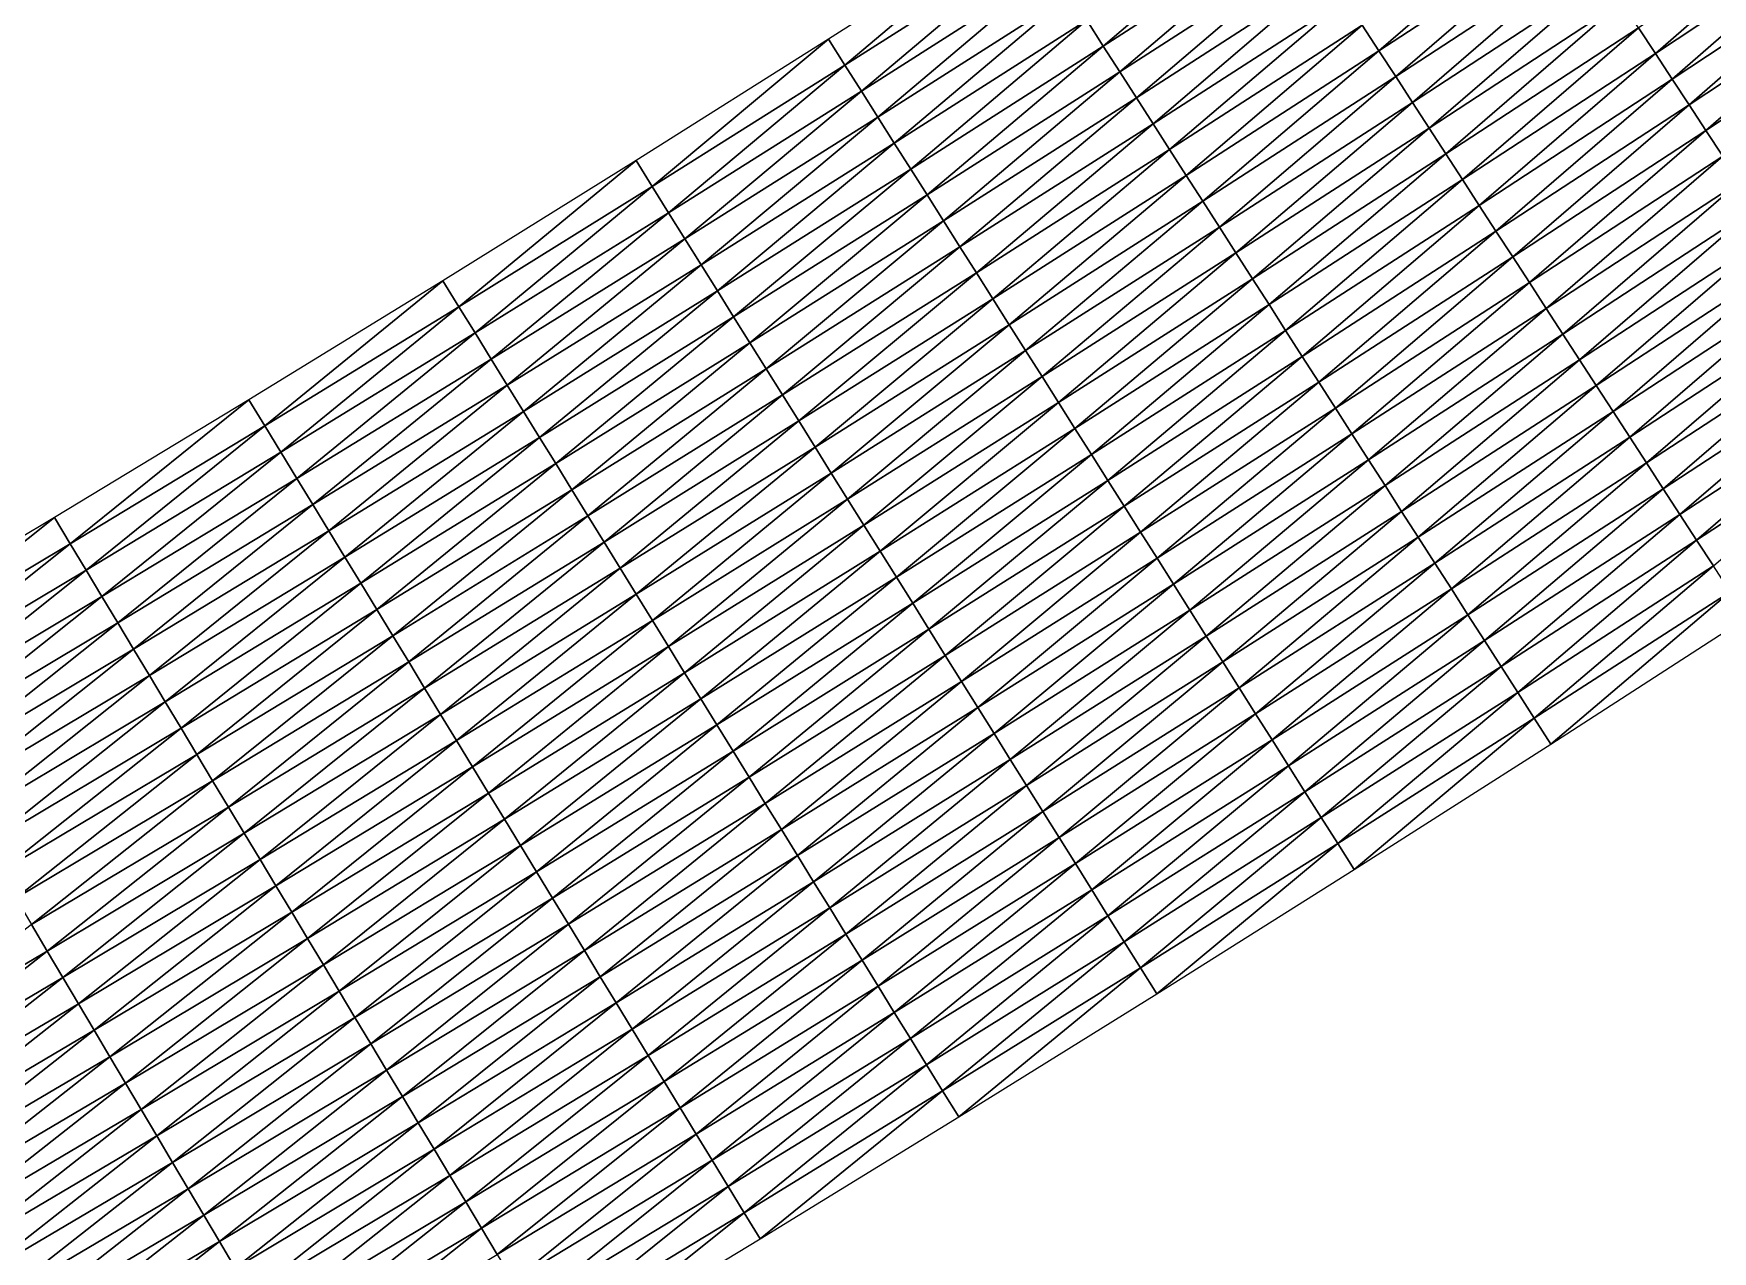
# Model space of a CAD drawing. Header units: metres. Extents: x 479979 to 482619, y 6959976 to 6961524.
# Drawn here: x 482014.5 to 482123.9, y 6961049.5 to 6961128.8 of the extents above; entities that cross this region are included whole.
import ezdxf

# ---------------------------------------------------------------- set-up
doc = ezdxf.new("R2010")
doc.units = ezdxf.units.M

msp = doc.modelspace()

# ---------------------------------------------------------------- linework, layer by layer
at = {"layer": 'GENERAL_FILL_TOP'}
for points in [[(482084.186, 6961128.023, 7.661), (482095.609, 6961137.778, 7.734), (482083.106, 6961129.706, 7.668)], [(482084.186, 6961128.023, 7.661), (482096.698, 6961136.101, 7.726), (482095.609, 6961137.778, 7.734)], [(482102.146, 6961127.715, 9.134), (482113.565, 6961137.569, 9.122), (482101.057, 6961129.393, 9.094)], [(482102.146, 6961127.715, 9.134), (482114.664, 6961135.898, 9.162), (482113.565, 6961137.569, 9.122)], [(482120.159, 6961127.543, 9.362), (482131.574, 6961137.495, 9.349), (482119.06, 6961129.214, 9.322)], [(482120.159, 6961127.543, 9.362), (482132.683, 6961135.83, 9.389), (482131.574, 6961137.495, 9.349)], [(482067.351, 6961126.777, 7.626), (482078.786, 6961136.44, 7.699), (482066.281, 6961128.467, 7.634)], [(482067.351, 6961126.777, 7.626), (482079.866, 6961134.756, 7.691), (482078.786, 6961136.44, 7.699)], [(482085.266, 6961126.34, 7.653), (482096.698, 6961136.101, 7.726), (482084.186, 6961128.023, 7.661)], [(482085.266, 6961126.34, 7.653), (482097.788, 6961134.424, 7.719), (482096.698, 6961136.101, 7.726)], [(482103.236, 6961126.038, 9.174), (482114.664, 6961135.898, 9.162), (482102.146, 6961127.715, 9.134)], [(482103.236, 6961126.038, 9.174), (482115.763, 6961134.227, 9.202), (482114.664, 6961135.898, 9.162)], [(482121.259, 6961125.872, 9.402), (482132.683, 6961135.83, 9.389), (482120.159, 6961127.543, 9.362)], [(482121.259, 6961125.872, 9.402), (482133.791, 6961134.166, 9.429), (482132.683, 6961135.83, 9.389)], [(482068.422, 6961125.088, 7.619), (482079.866, 6961134.756, 7.691), (482067.351, 6961126.777, 7.626)], [(482068.422, 6961125.088, 7.619), (482080.946, 6961133.073, 7.684), (482079.866, 6961134.756, 7.691)], [(482086.346, 6961124.656, 7.646), (482097.788, 6961134.424, 7.719), (482085.266, 6961126.34, 7.653)], [(482086.346, 6961124.656, 7.646), (482098.878, 6961132.747, 7.711), (482097.788, 6961134.424, 7.719)], [(482104.325, 6961124.361, 9.214), (482115.763, 6961134.227, 9.202), (482103.236, 6961126.038, 9.174)], [(482104.325, 6961124.361, 9.214), (482116.862, 6961132.556, 9.242), (482115.763, 6961134.227, 9.202)], [(482122.358, 6961124.202, 9.362), (482133.791, 6961134.166, 9.429), (482121.259, 6961125.872, 9.402)], [(482122.358, 6961124.202, 9.362), (482134.899, 6961132.501, 9.389), (482133.791, 6961134.166, 9.429)], [(482069.492, 6961123.398, 7.611), (482080.946, 6961133.073, 7.684), (482068.422, 6961125.088, 7.619)], [(482069.492, 6961123.398, 7.611), (482082.026, 6961131.39, 7.676), (482080.946, 6961133.073, 7.684)], [(482087.426, 6961122.973, 8.546), (482098.878, 6961132.747, 7.711), (482086.346, 6961124.656, 7.646)], [(482087.426, 6961122.973, 8.546), (482099.967, 6961131.07, 8.574), (482098.878, 6961132.747, 7.711)], [(482105.415, 6961122.684, 9.254), (482116.862, 6961132.556, 9.242), (482104.325, 6961124.361, 9.214)], [(482105.415, 6961122.684, 9.254), (482117.961, 6961130.885, 9.282), (482116.862, 6961132.556, 9.242)], [(482123.457, 6961122.531, 9.322), (482134.899, 6961132.501, 9.389), (482122.358, 6961124.202, 9.362)], [(482123.457, 6961122.531, 9.322), (482136.008, 6961130.836, 9.349), (482134.899, 6961132.501, 9.389)], [(482070.562, 6961121.709, 7.603), (482082.026, 6961131.39, 7.676), (482069.492, 6961123.398, 7.611)], [(482070.562, 6961121.709, 7.603), (482083.106, 6961129.706, 7.668), (482082.026, 6961131.39, 7.676)], [(482088.506, 6961121.29, 9.066), (482099.967, 6961131.07, 8.574), (482087.426, 6961122.973, 8.546)], [(482088.506, 6961121.29, 9.066), (482101.057, 6961129.393, 9.094), (482099.967, 6961131.07, 8.574)], [(482106.505, 6961121.007, 9.294), (482117.961, 6961130.885, 9.282), (482105.415, 6961122.684, 9.254)], [(482106.505, 6961121.007, 9.294), (482119.06, 6961129.214, 9.322), (482117.961, 6961130.885, 9.282)], [(482124.556, 6961120.86, 9.282), (482136.008, 6961130.836, 9.349), (482123.457, 6961122.531, 9.322)], [(482071.633, 6961120.019, 7.596), (482083.106, 6961129.706, 7.668), (482070.562, 6961121.709, 7.603)], [(482071.633, 6961120.019, 7.596), (482084.186, 6961128.023, 7.661), (482083.106, 6961129.706, 7.668)], [(482089.586, 6961119.606, 9.106), (482101.057, 6961129.393, 9.094), (482088.506, 6961121.29, 9.066)], [(482089.586, 6961119.606, 9.106), (482102.146, 6961127.715, 9.134), (482101.057, 6961129.393, 9.094)], [(482107.594, 6961119.33, 9.334), (482119.06, 6961129.214, 9.322), (482106.505, 6961121.007, 9.294)], [(482107.594, 6961119.33, 9.334), (482120.159, 6961127.543, 9.362), (482119.06, 6961129.214, 9.322)], [(482054.795, 6961118.873, 7.562), (482066.281, 6961128.467, 7.634), (482053.734, 6961120.569, 7.57)], [(482054.795, 6961118.873, 7.562), (482067.351, 6961126.777, 7.626), (482066.281, 6961128.467, 7.634)], [(482072.703, 6961118.33, 7.588), (482084.186, 6961128.023, 7.661), (482071.633, 6961120.019, 7.596)], [(482072.703, 6961118.33, 7.588), (482085.266, 6961126.34, 7.653), (482084.186, 6961128.023, 7.661)], [(482090.666, 6961117.923, 9.146), (482102.146, 6961127.715, 9.134), (482089.586, 6961119.606, 9.106)], [(482090.666, 6961117.923, 9.146), (482103.236, 6961126.038, 9.174), (482102.146, 6961127.715, 9.134)], [(482108.684, 6961117.653, 9.374), (482120.159, 6961127.543, 9.362), (482107.594, 6961119.33, 9.334)], [(482108.684, 6961117.653, 9.374), (482121.259, 6961125.872, 9.402), (482120.159, 6961127.543, 9.362)], [(482055.855, 6961117.178, 7.554), (482067.351, 6961126.777, 7.626), (482054.795, 6961118.873, 7.562)], [(482055.855, 6961117.178, 7.554), (482068.422, 6961125.088, 7.619), (482067.351, 6961126.777, 7.626)], [(482073.773, 6961116.64, 7.58), (482085.266, 6961126.34, 7.653), (482072.703, 6961118.33, 7.588)], [(482073.773, 6961116.64, 7.58), (482086.346, 6961124.656, 7.646), (482085.266, 6961126.34, 7.653)], [(482091.746, 6961116.24, 9.186), (482103.236, 6961126.038, 9.174), (482090.666, 6961117.923, 9.146)], [(482091.746, 6961116.24, 9.186), (482104.325, 6961124.361, 9.214), (482103.236, 6961126.038, 9.174)], [(482109.773, 6961115.975, 9.334), (482121.259, 6961125.872, 9.402), (482108.684, 6961117.653, 9.374)], [(482109.773, 6961115.975, 9.334), (482122.358, 6961124.202, 9.362), (482121.259, 6961125.872, 9.402)], [(482056.916, 6961115.482, 7.547), (482068.422, 6961125.088, 7.619), (482055.855, 6961117.178, 7.554)], [(482056.916, 6961115.482, 7.547), (482069.492, 6961123.398, 7.611), (482068.422, 6961125.088, 7.619)], [(482074.844, 6961114.951, 8.518), (482086.346, 6961124.656, 7.646), (482073.773, 6961116.64, 7.58)], [(482074.844, 6961114.951, 8.518), (482087.426, 6961122.973, 8.546), (482086.346, 6961124.656, 7.646)], [(482092.826, 6961114.556, 9.226), (482104.325, 6961124.361, 9.214), (482091.746, 6961116.24, 9.186)], [(482092.826, 6961114.556, 9.226), (482105.415, 6961122.684, 9.254), (482104.325, 6961124.361, 9.214)], [(482110.863, 6961114.298, 9.294), (482122.358, 6961124.202, 9.362), (482109.773, 6961115.975, 9.334)], [(482110.863, 6961114.298, 9.294), (482123.457, 6961122.531, 9.322), (482122.358, 6961124.202, 9.362)], [(482057.976, 6961113.786, 7.539), (482069.492, 6961123.398, 7.611), (482056.916, 6961115.482, 7.547)], [(482057.976, 6961113.786, 7.539), (482070.562, 6961121.709, 7.603), (482069.492, 6961123.398, 7.611)], [(482075.914, 6961113.261, 9.038), (482087.426, 6961122.973, 8.546), (482074.844, 6961114.951, 8.518)], [(482075.914, 6961113.261, 9.038), (482088.506, 6961121.29, 9.066), (482087.426, 6961122.973, 8.546)], [(482093.906, 6961112.873, 9.266), (482105.415, 6961122.684, 9.254), (482092.826, 6961114.556, 9.226)], [(482093.906, 6961112.873, 9.266), (482106.505, 6961121.007, 9.294), (482105.415, 6961122.684, 9.254)], [(482111.953, 6961112.621, 9.254), (482123.457, 6961122.531, 9.322), (482110.863, 6961114.298, 9.294)], [(482111.953, 6961112.621, 9.254), (482124.556, 6961120.86, 9.282), (482123.457, 6961122.531, 9.322)], [(482059.037, 6961112.091, 7.531), (482070.562, 6961121.709, 7.603), (482057.976, 6961113.786, 7.539)], [(482059.037, 6961112.091, 7.531), (482071.633, 6961120.019, 7.596), (482070.562, 6961121.709, 7.603)], [(482076.984, 6961111.572, 9.078), (482088.506, 6961121.29, 9.066), (482075.914, 6961113.261, 9.038)], [(482076.984, 6961111.572, 9.078), (482089.586, 6961119.606, 9.106), (482088.506, 6961121.29, 9.066)], [(482094.986, 6961111.19, 9.306), (482106.505, 6961121.007, 9.294), (482093.906, 6961112.873, 9.266)], [(482094.986, 6961111.19, 9.306), (482107.594, 6961119.33, 9.334), (482106.505, 6961121.007, 9.294)], [(482042.196, 6961111.045, 7.498), (482053.734, 6961120.569, 7.57), (482041.145, 6961112.746, 7.506)], [(482042.196, 6961111.045, 7.498), (482054.795, 6961118.873, 7.562), (482053.734, 6961120.569, 7.57)], [(482060.097, 6961110.395, 7.523), (482071.633, 6961120.019, 7.596), (482059.037, 6961112.091, 7.531)], [(482060.097, 6961110.395, 7.523), (482072.703, 6961118.33, 7.588), (482071.633, 6961120.019, 7.596)], [(482113.042, 6961110.944, 9.214), (482124.556, 6961120.86, 9.282), (482111.953, 6961112.621, 9.254)], [(482113.042, 6961110.944, 9.214), (482125.655, 6961119.189, 9.242), (482124.556, 6961120.86, 9.282)], [(482043.246, 6961109.343, 7.491), (482054.795, 6961118.873, 7.562), (482042.196, 6961111.045, 7.498)], [(482043.246, 6961109.343, 7.491), (482055.855, 6961117.178, 7.554), (482054.795, 6961118.873, 7.562)], [(482078.055, 6961109.882, 9.118), (482089.586, 6961119.606, 9.106), (482076.984, 6961111.572, 9.078)], [(482078.055, 6961109.882, 9.118), (482090.666, 6961117.923, 9.146), (482089.586, 6961119.606, 9.106)], [(482096.066, 6961109.506, 9.346), (482107.594, 6961119.33, 9.334), (482094.986, 6961111.19, 9.306)], [(482096.066, 6961109.506, 9.346), (482108.684, 6961117.653, 9.374), (482107.594, 6961119.33, 9.334)], [(482114.132, 6961109.267, 9.174), (482125.655, 6961119.189, 9.242), (482113.042, 6961110.944, 9.214)], [(482114.132, 6961109.267, 9.174), (482126.754, 6961117.518, 9.202), (482125.655, 6961119.189, 9.242)], [(482061.158, 6961108.699, 7.516), (482072.703, 6961118.33, 7.588), (482060.097, 6961110.395, 7.523)], [(482061.158, 6961108.699, 7.516), (482073.773, 6961116.64, 7.58), (482072.703, 6961118.33, 7.588)], [(482079.125, 6961108.193, 9.158), (482090.666, 6961117.923, 9.146), (482078.055, 6961109.882, 9.118)], [(482079.125, 6961108.193, 9.158), (482091.746, 6961116.24, 9.186), (482090.666, 6961117.923, 9.146)], [(482097.146, 6961107.823, 9.306), (482108.684, 6961117.653, 9.374), (482096.066, 6961109.506, 9.346)], [(482097.146, 6961107.823, 9.306), (482109.773, 6961115.975, 9.334), (482108.684, 6961117.653, 9.374)], [(482044.297, 6961107.641, 7.483), (482055.855, 6961117.178, 7.554), (482043.246, 6961109.343, 7.491)], [(482044.297, 6961107.641, 7.483), (482056.916, 6961115.482, 7.547), (482055.855, 6961117.178, 7.554)], [(482062.218, 6961107.004, 8.49), (482073.773, 6961116.64, 7.58), (482061.158, 6961108.699, 7.516)], [(482062.218, 6961107.004, 8.49), (482074.844, 6961114.951, 8.518), (482073.773, 6961116.64, 7.58)], [(482115.221, 6961107.59, 9.134), (482126.754, 6961117.518, 9.202), (482114.132, 6961109.267, 9.174)], [(482115.221, 6961107.59, 9.134), (482127.853, 6961115.847, 9.162), (482126.754, 6961117.518, 9.202)], [(482045.348, 6961105.939, 7.475), (482056.916, 6961115.482, 7.547), (482044.297, 6961107.641, 7.483)], [(482045.348, 6961105.939, 7.475), (482057.976, 6961113.786, 7.539), (482056.916, 6961115.482, 7.547)], [(482080.195, 6961106.503, 9.198), (482091.746, 6961116.24, 9.186), (482079.125, 6961108.193, 9.158)], [(482080.195, 6961106.503, 9.198), (482092.826, 6961114.556, 9.226), (482091.746, 6961116.24, 9.186)], [(482098.226, 6961106.14, 9.266), (482109.773, 6961115.975, 9.334), (482097.146, 6961107.823, 9.306)], [(482098.226, 6961106.14, 9.266), (482110.863, 6961114.298, 9.294), (482109.773, 6961115.975, 9.334)], [(482116.311, 6961105.913, 9.094), (482127.853, 6961115.847, 9.162), (482115.221, 6961107.59, 9.134)], [(482116.311, 6961105.913, 9.094), (482128.952, 6961114.176, 9.122), (482127.853, 6961115.847, 9.162)], [(482063.279, 6961105.308, 9.01), (482074.844, 6961114.951, 8.518), (482062.218, 6961107.004, 8.49)], [(482063.279, 6961105.308, 9.01), (482075.914, 6961113.261, 9.038), (482074.844, 6961114.951, 8.518)], [(482081.265, 6961104.814, 9.238), (482092.826, 6961114.556, 9.226), (482080.195, 6961106.503, 9.198)], [(482081.265, 6961104.814, 9.238), (482093.906, 6961112.873, 9.266), (482092.826, 6961114.556, 9.226)], [(482046.398, 6961104.237, 7.467), (482057.976, 6961113.786, 7.539), (482045.348, 6961105.939, 7.475)], [(482046.398, 6961104.237, 7.467), (482059.037, 6961112.091, 7.531), (482057.976, 6961113.786, 7.539)], [(482064.339, 6961103.612, 9.05), (482075.914, 6961113.261, 9.038), (482063.279, 6961105.308, 9.01)], [(482064.339, 6961103.612, 9.05), (482076.984, 6961111.572, 9.078), (482075.914, 6961113.261, 9.038)], [(482099.306, 6961104.456, 9.226), (482110.863, 6961114.298, 9.294), (482098.226, 6961106.14, 9.266)], [(482099.306, 6961104.456, 9.226), (482111.953, 6961112.621, 9.254), (482110.863, 6961114.298, 9.294)], [(482117.4, 6961104.235, 8.574), (482128.952, 6961114.176, 9.122), (482116.311, 6961105.913, 9.094)], [(482117.4, 6961104.235, 8.574), (482130.051, 6961112.505, 8.602), (482128.952, 6961114.176, 9.122)], [(482029.554, 6961103.292, 7.435), (482041.145, 6961112.746, 7.506), (482028.514, 6961105, 7.443)], [(482029.554, 6961103.292, 7.435), (482042.196, 6961111.045, 7.498), (482041.145, 6961112.746, 7.506)], [(482082.336, 6961103.124, 9.278), (482093.906, 6961112.873, 9.266), (482081.265, 6961104.814, 9.238)], [(482082.336, 6961103.124, 9.278), (482094.986, 6961111.19, 9.306), (482093.906, 6961112.873, 9.266)], [(482100.386, 6961102.773, 9.186), (482111.953, 6961112.621, 9.254), (482099.306, 6961104.456, 9.226)], [(482100.386, 6961102.773, 9.186), (482113.042, 6961110.944, 9.214), (482111.953, 6961112.621, 9.254)], [(482118.49, 6961102.558, 7.575), (482130.051, 6961112.505, 8.602), (482117.4, 6961104.235, 8.574)], [(482118.49, 6961102.558, 7.575), (482131.15, 6961110.834, 7.642), (482130.051, 6961112.505, 8.602)], [(482047.449, 6961102.536, 7.46), (482059.037, 6961112.091, 7.531), (482046.398, 6961104.237, 7.467)], [(482047.449, 6961102.536, 7.46), (482060.097, 6961110.395, 7.523), (482059.037, 6961112.091, 7.531)], [(482065.4, 6961101.917, 9.09), (482076.984, 6961111.572, 9.078), (482064.339, 6961103.612, 9.05)], [(482065.4, 6961101.917, 9.09), (482078.055, 6961109.882, 9.118), (482076.984, 6961111.572, 9.078)], [(482083.406, 6961101.435, 9.318), (482094.986, 6961111.19, 9.306), (482082.336, 6961103.124, 9.278)], [(482083.406, 6961101.435, 9.318), (482096.066, 6961109.506, 9.346), (482094.986, 6961111.19, 9.306)], [(482030.595, 6961101.584, 7.428), (482042.196, 6961111.045, 7.498), (482029.554, 6961103.292, 7.435)], [(482030.595, 6961101.584, 7.428), (482043.246, 6961109.343, 7.491), (482042.196, 6961111.045, 7.498)], [(482048.499, 6961100.834, 7.461), (482060.097, 6961110.395, 7.523), (482047.449, 6961102.536, 7.46)], [(482048.499, 6961100.834, 7.461), (482061.158, 6961108.699, 7.516), (482060.097, 6961110.395, 7.523)], [(482101.466, 6961101.09, 9.146), (482113.042, 6961110.944, 9.214), (482100.386, 6961102.773, 9.186)], [(482101.466, 6961101.09, 9.146), (482114.132, 6961109.267, 9.174), (482113.042, 6961110.944, 9.214)], [(482119.58, 6961100.881, 7.568), (482131.15, 6961110.834, 7.642), (482118.49, 6961102.558, 7.575)], [(482119.58, 6961100.881, 7.568), (482132.249, 6961109.163, 7.635), (482131.15, 6961110.834, 7.642)], [(482031.636, 6961099.876, 7.42), (482043.246, 6961109.343, 7.491), (482030.595, 6961101.584, 7.428)], [(482031.636, 6961099.876, 7.42), (482044.297, 6961107.641, 7.483), (482043.246, 6961109.343, 7.491)], [(482066.46, 6961100.221, 9.13), (482078.055, 6961109.882, 9.118), (482065.4, 6961101.917, 9.09)], [(482066.46, 6961100.221, 9.13), (482079.125, 6961108.193, 9.158), (482078.055, 6961109.882, 9.118)], [(482084.476, 6961099.745, 9.278), (482096.066, 6961109.506, 9.346), (482083.406, 6961101.435, 9.318)], [(482084.476, 6961099.745, 9.278), (482097.146, 6961107.823, 9.306), (482096.066, 6961109.506, 9.346)], [(482102.546, 6961099.406, 9.106), (482114.132, 6961109.267, 9.174), (482101.466, 6961101.09, 9.146)], [(482102.546, 6961099.406, 9.106), (482115.221, 6961107.59, 9.134), (482114.132, 6961109.267, 9.174)], [(482120.669, 6961099.204, 7.56), (482132.249, 6961109.163, 7.635), (482119.58, 6961100.881, 7.568)], [(482120.669, 6961099.204, 7.56), (482133.348, 6961107.492, 7.627), (482132.249, 6961109.163, 7.635)], [(482049.55, 6961099.132, 8.461), (482061.158, 6961108.699, 7.516), (482048.499, 6961100.834, 7.461)], [(482049.55, 6961099.132, 8.461), (482062.218, 6961107.004, 8.49), (482061.158, 6961108.699, 7.516)], [(482067.521, 6961098.525, 9.17), (482079.125, 6961108.193, 9.158), (482066.46, 6961100.221, 9.13)], [(482067.521, 6961098.525, 9.17), (482080.195, 6961106.503, 9.198), (482079.125, 6961108.193, 9.158)], [(482085.547, 6961098.056, 9.238), (482097.146, 6961107.823, 9.306), (482084.476, 6961099.745, 9.278)], [(482085.547, 6961098.056, 9.238), (482098.226, 6961106.14, 9.266), (482097.146, 6961107.823, 9.306)], [(482032.676, 6961098.168, 7.412), (482044.297, 6961107.641, 7.483), (482031.636, 6961099.876, 7.42)], [(482032.676, 6961098.168, 7.412), (482045.348, 6961105.939, 7.475), (482044.297, 6961107.641, 7.483)], [(482050.601, 6961097.43, 8.981), (482062.218, 6961107.004, 8.49), (482049.55, 6961099.132, 8.461)], [(482050.601, 6961097.43, 8.981), (482063.279, 6961105.308, 9.01), (482062.218, 6961107.004, 8.49)], [(482103.626, 6961097.723, 9.066), (482115.221, 6961107.59, 9.134), (482102.546, 6961099.406, 9.106)], [(482103.626, 6961097.723, 9.066), (482116.311, 6961105.913, 9.094), (482115.221, 6961107.59, 9.134)], [(482121.759, 6961097.527, 7.553), (482133.348, 6961107.492, 7.627), (482120.669, 6961099.204, 7.56)], [(482121.759, 6961097.527, 7.553), (482134.447, 6961105.821, 7.62), (482133.348, 6961107.492, 7.627)], [(482033.717, 6961096.46, 7.404), (482045.348, 6961105.939, 7.475), (482032.676, 6961098.168, 7.412)], [(482033.717, 6961096.46, 7.404), (482046.398, 6961104.237, 7.467), (482045.348, 6961105.939, 7.475)], [(482068.581, 6961096.83, 9.21), (482080.195, 6961106.503, 9.198), (482067.521, 6961098.525, 9.17)], [(482068.581, 6961096.83, 9.21), (482081.265, 6961104.814, 9.238), (482080.195, 6961106.503, 9.198)], [(482086.617, 6961096.366, 9.198), (482098.226, 6961106.14, 9.266), (482085.547, 6961098.056, 9.238)], [(482086.617, 6961096.366, 9.198), (482099.306, 6961104.456, 9.226), (482098.226, 6961106.14, 9.266)], [(482104.707, 6961096.04, 8.546), (482116.311, 6961105.913, 9.094), (482103.626, 6961097.723, 9.066)], [(482104.707, 6961096.04, 8.546), (482117.4, 6961104.235, 8.574), (482116.311, 6961105.913, 9.094)], [(482122.848, 6961095.85, 7.545), (482134.447, 6961105.821, 7.62), (482121.759, 6961097.527, 7.553)], [(482122.848, 6961095.85, 7.545), (482135.546, 6961104.15, 7.612), (482134.447, 6961105.821, 7.62)], [(482016.87, 6961095.614, 7.373), (482028.514, 6961105, 7.443), (482015.84, 6961097.328, 7.381)], [(482016.87, 6961095.614, 7.373), (482029.554, 6961103.292, 7.435), (482028.514, 6961105, 7.443)], [(482051.651, 6961095.728, 9.021), (482063.279, 6961105.308, 9.01), (482050.601, 6961097.43, 8.981)], [(482051.651, 6961095.728, 9.021), (482064.339, 6961103.612, 9.05), (482063.279, 6961105.308, 9.01)], [(482069.642, 6961095.134, 9.25), (482081.265, 6961104.814, 9.238), (482068.581, 6961096.83, 9.21)], [(482069.642, 6961095.134, 9.25), (482082.336, 6961103.124, 9.278), (482081.265, 6961104.814, 9.238)], [(482034.758, 6961094.752, 7.396), (482046.398, 6961104.237, 7.467), (482033.717, 6961096.46, 7.404)], [(482034.758, 6961094.752, 7.396), (482047.449, 6961102.536, 7.46), (482046.398, 6961104.237, 7.467)], [(482052.702, 6961094.026, 9.061), (482064.339, 6961103.612, 9.05), (482051.651, 6961095.728, 9.021)], [(482052.702, 6961094.026, 9.061), (482065.4, 6961101.917, 9.09), (482064.339, 6961103.612, 9.05)], [(482087.687, 6961094.677, 9.158), (482099.306, 6961104.456, 9.226), (482086.617, 6961096.366, 9.198)], [(482087.687, 6961094.677, 9.158), (482100.386, 6961102.773, 9.186), (482099.306, 6961104.456, 9.226)], [(482105.787, 6961094.356, 7.546), (482117.4, 6961104.235, 8.574), (482104.707, 6961096.04, 8.546)], [(482105.787, 6961094.356, 7.546), (482118.49, 6961102.558, 7.575), (482117.4, 6961104.235, 8.574)], [(482123.938, 6961094.172, 7.538), (482135.546, 6961104.15, 7.612), (482122.848, 6961095.85, 7.545)], [(482017.901, 6961093.9, 7.365), (482029.554, 6961103.292, 7.435), (482016.87, 6961095.614, 7.373)], [(482017.901, 6961093.9, 7.365), (482030.595, 6961101.584, 7.428), (482029.554, 6961103.292, 7.435)], [(482035.798, 6961093.044, 7.432), (482047.449, 6961102.536, 7.46), (482034.758, 6961094.752, 7.396)], [(482035.798, 6961093.044, 7.432), (482048.499, 6961100.834, 7.461), (482047.449, 6961102.536, 7.46)], [(482070.702, 6961093.438, 9.29), (482082.336, 6961103.124, 9.278), (482069.642, 6961095.134, 9.25)], [(482070.702, 6961093.438, 9.29), (482083.406, 6961101.435, 9.318), (482082.336, 6961103.124, 9.278)], [(482088.758, 6961092.987, 9.118), (482100.386, 6961102.773, 9.186), (482087.687, 6961094.677, 9.158)], [(482088.758, 6961092.987, 9.118), (482101.466, 6961101.09, 9.146), (482100.386, 6961102.773, 9.186)], [(482106.867, 6961092.673, 7.501), (482118.49, 6961102.558, 7.575), (482105.787, 6961094.356, 7.546)], [(482106.867, 6961092.673, 7.501), (482119.58, 6961100.881, 7.568), (482118.49, 6961102.558, 7.575)], [(482018.931, 6961092.186, 7.358), (482030.595, 6961101.584, 7.428), (482017.901, 6961093.9, 7.365)], [(482018.931, 6961092.186, 7.358), (482031.636, 6961099.876, 7.42), (482030.595, 6961101.584, 7.428)], [(482053.753, 6961092.325, 9.101), (482065.4, 6961101.917, 9.09), (482052.702, 6961094.026, 9.061)], [(482053.753, 6961092.325, 9.101), (482066.46, 6961100.221, 9.13), (482065.4, 6961101.917, 9.09)], [(482071.763, 6961091.743, 9.25), (482083.406, 6961101.435, 9.318), (482070.702, 6961093.438, 9.29)], [(482071.763, 6961091.743, 9.25), (482084.476, 6961099.745, 9.278), (482083.406, 6961101.435, 9.318)], [(482036.839, 6961091.336, 8.432), (482048.499, 6961100.834, 7.461), (482035.798, 6961093.044, 7.432)], [(482036.839, 6961091.336, 8.432), (482049.55, 6961099.132, 8.461), (482048.499, 6961100.834, 7.461)], [(482054.803, 6961090.623, 9.141), (482066.46, 6961100.221, 9.13), (482053.753, 6961092.325, 9.101)], [(482054.803, 6961090.623, 9.141), (482067.521, 6961098.525, 9.17), (482066.46, 6961100.221, 9.13)], [(482089.828, 6961091.298, 9.078), (482101.466, 6961101.09, 9.146), (482088.758, 6961092.987, 9.118)], [(482089.828, 6961091.298, 9.078), (482102.546, 6961099.406, 9.106), (482101.466, 6961101.09, 9.146)], [(482107.947, 6961090.99, 7.494), (482119.58, 6961100.881, 7.568), (482106.867, 6961092.673, 7.501)], [(482107.947, 6961090.99, 7.494), (482120.669, 6961099.204, 7.56), (482119.58, 6961100.881, 7.568)], [(482019.962, 6961090.472, 7.35), (482031.636, 6961099.876, 7.42), (482018.931, 6961092.186, 7.358)], [(482019.962, 6961090.472, 7.35), (482032.676, 6961098.168, 7.412), (482031.636, 6961099.876, 7.42)], [(482037.879, 6961089.628, 8.952), (482049.55, 6961099.132, 8.461), (482036.839, 6961091.336, 8.432)], [(482037.879, 6961089.628, 8.952), (482050.601, 6961097.43, 8.981), (482049.55, 6961099.132, 8.461)], [(482072.823, 6961090.047, 9.21), (482084.476, 6961099.745, 9.278), (482071.763, 6961091.743, 9.25)], [(482072.823, 6961090.047, 9.21), (482085.547, 6961098.056, 9.238), (482084.476, 6961099.745, 9.278)], [(482090.898, 6961089.608, 9.038), (482102.546, 6961099.406, 9.106), (482089.828, 6961091.298, 9.078)], [(482090.898, 6961089.608, 9.038), (482103.626, 6961097.723, 9.066), (482102.546, 6961099.406, 9.106)], [(482109.027, 6961089.307, 7.486), (482120.669, 6961099.204, 7.56), (482107.947, 6961090.99, 7.494)], [(482109.027, 6961089.307, 7.486), (482121.759, 6961097.527, 7.553), (482120.669, 6961099.204, 7.56)], [(482020.992, 6961088.758, 7.342), (482032.676, 6961098.168, 7.412), (482019.962, 6961090.472, 7.35)], [(482020.992, 6961088.758, 7.342), (482033.717, 6961096.46, 7.404), (482032.676, 6961098.168, 7.412)], [(482055.854, 6961088.921, 9.181), (482067.521, 6961098.525, 9.17), (482054.803, 6961090.623, 9.141)], [(482055.854, 6961088.921, 9.181), (482068.581, 6961096.83, 9.21), (482067.521, 6961098.525, 9.17)], [(482073.884, 6961088.351, 9.17), (482085.547, 6961098.056, 9.238), (482072.823, 6961090.047, 9.21)], [(482073.884, 6961088.351, 9.17), (482086.617, 6961096.366, 9.198), (482085.547, 6961098.056, 9.238)], [(482004.143, 6961088.013, 7.312), (482015.84, 6961097.328, 7.381), (482003.122, 6961089.733, 7.32)], [(482004.143, 6961088.013, 7.312), (482016.87, 6961095.614, 7.373), (482015.84, 6961097.328, 7.381)], [(482038.92, 6961087.92, 8.992), (482050.601, 6961097.43, 8.981), (482037.879, 6961089.628, 8.952)], [(482038.92, 6961087.92, 8.992), (482051.651, 6961095.728, 9.021), (482050.601, 6961097.43, 8.981)], [(482091.969, 6961087.919, 8.518), (482103.626, 6961097.723, 9.066), (482090.898, 6961089.608, 9.038)], [(482091.969, 6961087.919, 8.518), (482104.707, 6961096.04, 8.546), (482103.626, 6961097.723, 9.066)], [(482110.107, 6961087.623, 7.478), (482121.759, 6961097.527, 7.553), (482109.027, 6961089.307, 7.486)], [(482110.107, 6961087.623, 7.478), (482122.848, 6961095.85, 7.545), (482121.759, 6961097.527, 7.553)], [(482022.023, 6961087.044, 7.334), (482033.717, 6961096.46, 7.404), (482020.992, 6961088.758, 7.342)], [(482022.023, 6961087.044, 7.334), (482034.758, 6961094.752, 7.396), (482033.717, 6961096.46, 7.404)], [(482056.904, 6961087.219, 9.221), (482068.581, 6961096.83, 9.21), (482055.854, 6961088.921, 9.181)], [(482056.904, 6961087.219, 9.221), (482069.642, 6961095.134, 9.25), (482068.581, 6961096.83, 9.21)], [(482074.944, 6961086.656, 9.13), (482086.617, 6961096.366, 9.198), (482073.884, 6961088.351, 9.17)], [(482074.944, 6961086.656, 9.13), (482087.687, 6961094.677, 9.158), (482086.617, 6961096.366, 9.198)], [(482093.039, 6961086.229, 7.518), (482104.707, 6961096.04, 8.546), (482091.969, 6961087.919, 8.518)], [(482093.039, 6961086.229, 7.518), (482105.787, 6961094.356, 7.546), (482104.707, 6961096.04, 8.546)], [(482111.187, 6961085.94, 7.471), (482122.848, 6961095.85, 7.545), (482110.107, 6961087.623, 7.478)], [(482111.187, 6961085.94, 7.471), (482123.938, 6961094.172, 7.538), (482122.848, 6961095.85, 7.545)], [(482005.163, 6961086.293, 7.304), (482016.87, 6961095.614, 7.373), (482004.143, 6961088.013, 7.312)], [(482005.163, 6961086.293, 7.304), (482017.901, 6961093.9, 7.365), (482016.87, 6961095.614, 7.373)], [(482023.054, 6961085.33, 7.403), (482034.758, 6961094.752, 7.396), (482022.023, 6961087.044, 7.334)], [(482023.054, 6961085.33, 7.403), (482035.798, 6961093.044, 7.432), (482034.758, 6961094.752, 7.396)], [(482039.961, 6961086.212, 9.032), (482051.651, 6961095.728, 9.021), (482038.92, 6961087.92, 8.992)], [(482039.961, 6961086.212, 9.032), (482052.702, 6961094.026, 9.061), (482051.651, 6961095.728, 9.021)], [(482057.955, 6961085.517, 9.261), (482069.642, 6961095.134, 9.25), (482056.904, 6961087.219, 9.221)], [(482057.955, 6961085.517, 9.261), (482070.702, 6961093.438, 9.29), (482069.642, 6961095.134, 9.25)], [(482076.005, 6961084.96, 9.09), (482087.687, 6961094.677, 9.158), (482074.944, 6961086.656, 9.13)], [(482076.005, 6961084.96, 9.09), (482088.758, 6961092.987, 9.118), (482087.687, 6961094.677, 9.158)], [(482006.184, 6961084.573, 7.296), (482017.901, 6961093.9, 7.365), (482005.163, 6961086.293, 7.304)], [(482006.184, 6961084.573, 7.296), (482018.931, 6961092.186, 7.358), (482017.901, 6961093.9, 7.365)], [(482041.001, 6961084.504, 9.072), (482052.702, 6961094.026, 9.061), (482039.961, 6961086.212, 9.032)], [(482041.001, 6961084.504, 9.072), (482053.753, 6961092.325, 9.101), (482052.702, 6961094.026, 9.061)], [(482094.109, 6961084.54, 7.435), (482105.787, 6961094.356, 7.546), (482093.039, 6961086.229, 7.518)], [(482094.109, 6961084.54, 7.435), (482106.867, 6961092.673, 7.501), (482105.787, 6961094.356, 7.546)], [(482112.267, 6961084.257, 7.463), (482123.938, 6961094.172, 7.538), (482111.187, 6961085.94, 7.471)], [(482112.267, 6961084.257, 7.463), (482125.028, 6961092.495, 7.53), (482123.938, 6961094.172, 7.538)], [(482024.084, 6961083.616, 8.403), (482035.798, 6961093.044, 7.432), (482023.054, 6961085.33, 7.403)], [(482024.084, 6961083.616, 8.403), (482036.839, 6961091.336, 8.432), (482035.798, 6961093.044, 7.432)], [(482059.006, 6961083.815, 9.221), (482070.702, 6961093.438, 9.29), (482057.955, 6961085.517, 9.261)], [(482059.006, 6961083.815, 9.221), (482071.763, 6961091.743, 9.25), (482070.702, 6961093.438, 9.29)], [(482077.065, 6961083.264, 9.05), (482088.758, 6961092.987, 9.118), (482076.005, 6961084.96, 9.09)], [(482077.065, 6961083.264, 9.05), (482089.828, 6961091.298, 9.078), (482088.758, 6961092.987, 9.118)], [(482095.18, 6961082.85, 7.427), (482106.867, 6961092.673, 7.501), (482094.109, 6961084.54, 7.435)], [(482095.18, 6961082.85, 7.427), (482107.947, 6961090.99, 7.494), (482106.867, 6961092.673, 7.501)], [(482113.347, 6961082.573, 7.456), (482125.028, 6961092.495, 7.53), (482112.267, 6961084.257, 7.463)], [(482113.347, 6961082.573, 7.456), (482126.117, 6961090.818, 7.523), (482125.028, 6961092.495, 7.53)], [(482007.204, 6961082.853, 7.288), (482018.931, 6961092.186, 7.358), (482006.184, 6961084.573, 7.296)], [(482007.204, 6961082.853, 7.288), (482019.962, 6961090.472, 7.35), (482018.931, 6961092.186, 7.358)], [(482042.042, 6961082.796, 9.112), (482053.753, 6961092.325, 9.101), (482041.001, 6961084.504, 9.072)], [(482042.042, 6961082.796, 9.112), (482054.803, 6961090.623, 9.141), (482053.753, 6961092.325, 9.101)], [(482060.056, 6961082.114, 9.181), (482071.763, 6961091.743, 9.25), (482059.006, 6961083.815, 9.221)], [(482060.056, 6961082.114, 9.181), (482072.823, 6961090.047, 9.21), (482071.763, 6961091.743, 9.25)], [(482008.224, 6961081.133, 7.281), (482019.962, 6961090.472, 7.35), (482007.204, 6961082.853, 7.288)], [(482008.224, 6961081.133, 7.281), (482020.992, 6961088.758, 7.342), (482019.962, 6961090.472, 7.35)], [(482025.115, 6961081.902, 8.923), (482036.839, 6961091.336, 8.432), (482024.084, 6961083.616, 8.403)], [(482025.115, 6961081.902, 8.923), (482037.879, 6961089.628, 8.952), (482036.839, 6961091.336, 8.432)], [(482043.083, 6961081.088, 9.152), (482054.803, 6961090.623, 9.141), (482042.042, 6961082.796, 9.112)], [(482043.083, 6961081.088, 9.152), (482055.854, 6961088.921, 9.181), (482054.803, 6961090.623, 9.141)], [(482078.126, 6961081.569, 9.01), (482089.828, 6961091.298, 9.078), (482077.065, 6961083.264, 9.05)], [(482078.126, 6961081.569, 9.01), (482090.898, 6961089.608, 9.038), (482089.828, 6961091.298, 9.078)], [(482096.25, 6961081.161, 7.42), (482107.947, 6961090.99, 7.494), (482095.18, 6961082.85, 7.427)], [(482096.25, 6961081.161, 7.42), (482109.027, 6961089.307, 7.486), (482107.947, 6961090.99, 7.494)], [(482026.145, 6961080.188, 8.963), (482037.879, 6961089.628, 8.952), (482025.115, 6961081.902, 8.923)], [(482026.145, 6961080.188, 8.963), (482038.92, 6961087.92, 8.992), (482037.879, 6961089.628, 8.952)], [(482061.107, 6961080.412, 9.141), (482072.823, 6961090.047, 9.21), (482060.056, 6961082.114, 9.181)], [(482061.107, 6961080.412, 9.141), (482073.884, 6961088.351, 9.17), (482072.823, 6961090.047, 9.21)], [(482079.186, 6961079.873, 8.49), (482090.898, 6961089.608, 9.038), (482078.126, 6961081.569, 9.01)], [(482079.186, 6961079.873, 8.49), (482091.969, 6961087.919, 8.518), (482090.898, 6961089.608, 9.038)], [(482097.32, 6961079.471, 7.412), (482109.027, 6961089.307, 7.486), (482096.25, 6961081.161, 7.42)], [(482097.32, 6961079.471, 7.412), (482110.107, 6961087.623, 7.478), (482109.027, 6961089.307, 7.486)], [(482009.245, 6961079.412, 7.273), (482020.992, 6961088.758, 7.342), (482008.224, 6961081.133, 7.281)], [(482009.245, 6961079.412, 7.273), (482022.023, 6961087.044, 7.334), (482020.992, 6961088.758, 7.342)], [(482044.123, 6961079.38, 9.192), (482055.854, 6961088.921, 9.181), (482043.083, 6961081.088, 9.152)], [(482044.123, 6961079.38, 9.192), (482056.904, 6961087.219, 9.221), (482055.854, 6961088.921, 9.181)], [(482062.158, 6961078.71, 9.101), (482073.884, 6961088.351, 9.17), (482061.107, 6961080.412, 9.141)], [(482062.158, 6961078.71, 9.101), (482074.944, 6961086.656, 9.13), (482073.884, 6961088.351, 9.17)], [(482010.265, 6961077.692, 7.374), (482022.023, 6961087.044, 7.334), (482009.245, 6961079.412, 7.273)], [(482010.265, 6961077.692, 7.374), (482023.054, 6961085.33, 7.403), (482022.023, 6961087.044, 7.334)], [(482027.176, 6961078.474, 9.003), (482038.92, 6961087.92, 8.992), (482026.145, 6961080.188, 8.963)], [(482027.176, 6961078.474, 9.003), (482039.961, 6961086.212, 9.032), (482038.92, 6961087.92, 8.992)], [(482045.164, 6961077.672, 9.232), (482056.904, 6961087.219, 9.221), (482044.123, 6961079.38, 9.192)], [(482045.164, 6961077.672, 9.232), (482057.955, 6961085.517, 9.261), (482056.904, 6961087.219, 9.221)], [(482080.247, 6961078.177, 7.49), (482091.969, 6961087.919, 8.518), (482079.186, 6961079.873, 8.49)], [(482080.247, 6961078.177, 7.49), (482093.039, 6961086.229, 7.518), (482091.969, 6961087.919, 8.518)], [(482098.391, 6961077.782, 7.404), (482110.107, 6961087.623, 7.478), (482097.32, 6961079.471, 7.412)], [(482098.391, 6961077.782, 7.404), (482111.187, 6961085.94, 7.471), (482110.107, 6961087.623, 7.478)], [(482028.206, 6961076.76, 9.043), (482039.961, 6961086.212, 9.032), (482027.176, 6961078.474, 9.003)], [(482028.206, 6961076.76, 9.043), (482041.001, 6961084.504, 9.072), (482039.961, 6961086.212, 9.032)], [(482063.208, 6961077.008, 9.061), (482074.944, 6961086.656, 9.13), (482062.158, 6961078.71, 9.101)], [(482063.208, 6961077.008, 9.061), (482076.005, 6961084.96, 9.09), (482074.944, 6961086.656, 9.13)], [(482081.308, 6961076.482, 7.369), (482093.039, 6961086.229, 7.518), (482080.247, 6961078.177, 7.49)], [(482081.308, 6961076.482, 7.369), (482094.109, 6961084.54, 7.435), (482093.039, 6961086.229, 7.518)], [(482099.461, 6961076.092, 7.397), (482111.187, 6961085.94, 7.471), (482098.391, 6961077.782, 7.404)], [(482099.461, 6961076.092, 7.397), (482112.267, 6961084.257, 7.463), (482111.187, 6961085.94, 7.471)], [(482011.286, 6961075.972, 8.374), (482023.054, 6961085.33, 7.403), (482010.265, 6961077.692, 7.374)], [(482011.286, 6961075.972, 8.374), (482024.084, 6961083.616, 8.403), (482023.054, 6961085.33, 7.403)], [(482046.204, 6961075.964, 9.192), (482057.955, 6961085.517, 9.261), (482045.164, 6961077.672, 9.232)], [(482046.204, 6961075.964, 9.192), (482059.006, 6961083.815, 9.221), (482057.955, 6961085.517, 9.261)], [(482064.259, 6961075.306, 9.021), (482076.005, 6961084.96, 9.09), (482063.208, 6961077.008, 9.061)], [(482064.259, 6961075.306, 9.021), (482077.065, 6961083.264, 9.05), (482076.005, 6961084.96, 9.09)], [(482029.237, 6961075.046, 9.083), (482041.001, 6961084.504, 9.072), (482028.206, 6961076.76, 9.043)], [(482029.237, 6961075.046, 9.083), (482042.042, 6961082.796, 9.112), (482041.001, 6961084.504, 9.072)], [(482047.245, 6961074.256, 9.152), (482059.006, 6961083.815, 9.221), (482046.204, 6961075.964, 9.192)], [(482047.245, 6961074.256, 9.152), (482060.056, 6961082.114, 9.181), (482059.006, 6961083.815, 9.221)], [(482082.368, 6961074.786, 7.362), (482094.109, 6961084.54, 7.435), (482081.308, 6961076.482, 7.369)], [(482082.368, 6961074.786, 7.362), (482095.18, 6961082.85, 7.427), (482094.109, 6961084.54, 7.435)], [(482100.531, 6961074.403, 7.389), (482112.267, 6961084.257, 7.463), (482099.461, 6961076.092, 7.397)], [(482100.531, 6961074.403, 7.389), (482113.347, 6961082.573, 7.456), (482112.267, 6961084.257, 7.463)], [(482012.306, 6961074.252, 8.894), (482024.084, 6961083.616, 8.403), (482011.286, 6961075.972, 8.374)], [(482012.306, 6961074.252, 8.894), (482025.115, 6961081.902, 8.923), (482024.084, 6961083.616, 8.403)], [(482030.267, 6961073.332, 9.123), (482042.042, 6961082.796, 9.112), (482029.237, 6961075.046, 9.083)], [(482030.267, 6961073.332, 9.123), (482043.083, 6961081.088, 9.152), (482042.042, 6961082.796, 9.112)], [(482065.309, 6961073.605, 8.981), (482077.065, 6961083.264, 9.05), (482064.259, 6961075.306, 9.021)], [(482065.309, 6961073.605, 8.981), (482078.126, 6961081.569, 9.01), (482077.065, 6961083.264, 9.05)], [(482083.429, 6961073.09, 7.354), (482095.18, 6961082.85, 7.427), (482082.368, 6961074.786, 7.362)], [(482083.429, 6961073.09, 7.354), (482096.25, 6961081.161, 7.42), (482095.18, 6961082.85, 7.427)], [(482013.327, 6961072.532, 8.934), (482025.115, 6961081.902, 8.923), (482012.306, 6961074.252, 8.894)], [(482013.327, 6961072.532, 8.934), (482026.145, 6961080.188, 8.963), (482025.115, 6961081.902, 8.923)], [(482048.286, 6961072.548, 9.112), (482060.056, 6961082.114, 9.181), (482047.245, 6961074.256, 9.152)], [(482048.286, 6961072.548, 9.112), (482061.107, 6961080.412, 9.141), (482060.056, 6961082.114, 9.181)], [(482066.36, 6961071.903, 8.461), (482078.126, 6961081.569, 9.01), (482065.309, 6961073.605, 8.981)], [(482066.36, 6961071.903, 8.461), (482079.186, 6961079.873, 8.49), (482078.126, 6961081.569, 9.01)], [(482031.298, 6961071.618, 9.163), (482043.083, 6961081.088, 9.152), (482030.267, 6961073.332, 9.123)], [(482031.298, 6961071.618, 9.163), (482044.123, 6961079.38, 9.192), (482043.083, 6961081.088, 9.152)], [(482084.489, 6961071.395, 7.346), (482096.25, 6961081.161, 7.42), (482083.429, 6961073.09, 7.354)], [(482084.489, 6961071.395, 7.346), (482097.32, 6961079.471, 7.412), (482096.25, 6961081.161, 7.42)], [(482014.347, 6961070.812, 8.974), (482026.145, 6961080.188, 8.963), (482013.327, 6961072.532, 8.934)], [(482014.347, 6961070.812, 8.974), (482027.176, 6961078.474, 9.003), (482026.145, 6961080.188, 8.963)], [(482032.329, 6961069.904, 9.203), (482044.123, 6961079.38, 9.192), (482031.298, 6961071.618, 9.163)], [(482032.329, 6961069.904, 9.203), (482045.164, 6961077.672, 9.232), (482044.123, 6961079.38, 9.192)], [(482049.326, 6961070.841, 9.072), (482061.107, 6961080.412, 9.141), (482048.286, 6961072.548, 9.112)], [(482049.326, 6961070.841, 9.072), (482062.158, 6961078.71, 9.101), (482061.107, 6961080.412, 9.141)], [(482067.411, 6961070.201, 7.461), (482079.186, 6961079.873, 8.49), (482066.36, 6961071.903, 8.461)], [(482067.411, 6961070.201, 7.461), (482080.247, 6961078.177, 7.49), (482079.186, 6961079.873, 8.49)], [(482085.55, 6961069.699, 7.339), (482097.32, 6961079.471, 7.412), (482084.489, 6961071.395, 7.346)], [(482085.55, 6961069.699, 7.339), (482098.391, 6961077.782, 7.404), (482097.32, 6961079.471, 7.412)], [(482015.367, 6961069.092, 9.014), (482027.176, 6961078.474, 9.003), (482014.347, 6961070.812, 8.974)], [(482015.367, 6961069.092, 9.014), (482028.206, 6961076.76, 9.043), (482027.176, 6961078.474, 9.003)], [(482050.367, 6961069.133, 9.032), (482062.158, 6961078.71, 9.101), (482049.326, 6961070.841, 9.072)], [(482050.367, 6961069.133, 9.032), (482063.208, 6961077.008, 9.061), (482062.158, 6961078.71, 9.101)], [(482033.359, 6961068.19, 9.163), (482045.164, 6961077.672, 9.232), (482032.329, 6961069.904, 9.203)], [(482033.359, 6961068.19, 9.163), (482046.204, 6961075.964, 9.192), (482045.164, 6961077.672, 9.232)], [(482068.461, 6961068.499, 7.304), (482080.247, 6961078.177, 7.49), (482067.411, 6961070.201, 7.461)], [(482068.461, 6961068.499, 7.304), (482081.308, 6961076.482, 7.369), (482080.247, 6961078.177, 7.49)], [(482086.61, 6961068.003, 7.331), (482098.391, 6961077.782, 7.404), (482085.55, 6961069.699, 7.339)], [(482086.61, 6961068.003, 7.331), (482099.461, 6961076.092, 7.397), (482098.391, 6961077.782, 7.404)], [(482016.388, 6961067.372, 9.054), (482028.206, 6961076.76, 9.043), (482015.367, 6961069.092, 9.014)], [(482016.388, 6961067.372, 9.054), (482029.237, 6961075.046, 9.083), (482028.206, 6961076.76, 9.043)], [(482051.408, 6961067.425, 8.992), (482063.208, 6961077.008, 9.061), (482050.367, 6961069.133, 9.032)], [(482051.408, 6961067.425, 8.992), (482064.259, 6961075.306, 9.021), (482063.208, 6961077.008, 9.061)], [(482069.512, 6961066.797, 7.297), (482081.308, 6961076.482, 7.369), (482068.461, 6961068.499, 7.304)], [(482069.512, 6961066.797, 7.297), (482082.368, 6961074.786, 7.362), (482081.308, 6961076.482, 7.369)], [(482087.671, 6961066.308, 7.323), (482099.461, 6961076.092, 7.397), (482086.61, 6961068.003, 7.331)], [(482087.671, 6961066.308, 7.323), (482100.531, 6961074.403, 7.389), (482099.461, 6961076.092, 7.397)], [(482017.408, 6961065.652, 9.094), (482029.237, 6961075.046, 9.083), (482016.388, 6961067.372, 9.054)], [(482017.408, 6961065.652, 9.094), (482030.267, 6961073.332, 9.123), (482029.237, 6961075.046, 9.083)], [(482034.39, 6961066.476, 9.123), (482046.204, 6961075.964, 9.192), (482033.359, 6961068.19, 9.163)], [(482034.39, 6961066.476, 9.123), (482047.245, 6961074.256, 9.152), (482046.204, 6961075.964, 9.192)], [(482052.448, 6961065.717, 8.952), (482064.259, 6961075.306, 9.021), (482051.408, 6961067.425, 8.992)], [(482052.448, 6961065.717, 8.952), (482065.309, 6961073.605, 8.981), (482064.259, 6961075.306, 9.021)], [(482035.42, 6961064.761, 9.083), (482047.245, 6961074.256, 9.152), (482034.39, 6961066.476, 9.123)], [(482035.42, 6961064.761, 9.083), (482048.286, 6961072.548, 9.112), (482047.245, 6961074.256, 9.152)], [(482070.562, 6961065.095, 7.289), (482082.368, 6961074.786, 7.362), (482069.512, 6961066.797, 7.297)], [(482070.562, 6961065.095, 7.289), (482083.429, 6961073.09, 7.354), (482082.368, 6961074.786, 7.362)], [(482018.429, 6961063.932, 9.134), (482030.267, 6961073.332, 9.123), (482017.408, 6961065.652, 9.094)], [(482018.429, 6961063.932, 9.134), (482031.298, 6961071.618, 9.163), (482030.267, 6961073.332, 9.123)], [(482053.489, 6961064.009, 8.432), (482065.309, 6961073.605, 8.981), (482052.448, 6961065.717, 8.952)], [(482053.489, 6961064.009, 8.432), (482066.36, 6961071.903, 8.461), (482065.309, 6961073.605, 8.981)], [(482071.613, 6961063.394, 7.281), (482083.429, 6961073.09, 7.354), (482070.562, 6961065.095, 7.289)], [(482071.613, 6961063.394, 7.281), (482084.489, 6961071.395, 7.346), (482083.429, 6961073.09, 7.354)], [(482036.451, 6961063.047, 9.043), (482048.286, 6961072.548, 9.112), (482035.42, 6961064.761, 9.083)], [(482036.451, 6961063.047, 9.043), (482049.326, 6961070.841, 9.072), (482048.286, 6961072.548, 9.112)], [(482054.53, 6961062.301, 7.432), (482066.36, 6961071.903, 8.461), (482053.489, 6961064.009, 8.432)], [(482054.53, 6961062.301, 7.432), (482067.411, 6961070.201, 7.461), (482066.36, 6961071.903, 8.461)], [(482002.484, 6961061.501, 8.985), (482015.367, 6961069.092, 9.014), (482014.347, 6961070.812, 8.974)], [(482019.449, 6961062.212, 9.174), (482031.298, 6961071.618, 9.163), (482018.429, 6961063.932, 9.134)], [(482019.449, 6961062.212, 9.174), (482032.329, 6961069.904, 9.203), (482031.298, 6961071.618, 9.163)], [(482037.481, 6961061.333, 9.003), (482049.326, 6961070.841, 9.072), (482036.451, 6961063.047, 9.043)], [(482037.481, 6961061.333, 9.003), (482050.367, 6961069.133, 9.032), (482049.326, 6961070.841, 9.072)], [(482072.664, 6961061.692, 7.273), (482084.489, 6961071.395, 7.346), (482071.613, 6961063.394, 7.281)], [(482072.664, 6961061.692, 7.273), (482085.55, 6961069.699, 7.339), (482084.489, 6961071.395, 7.346)], [(482020.47, 6961060.491, 9.134), (482032.329, 6961069.904, 9.203), (482019.449, 6961062.212, 9.174)], [(482020.47, 6961060.491, 9.134), (482033.359, 6961068.19, 9.163), (482032.329, 6961069.904, 9.203)], [(482055.57, 6961060.593, 7.24), (482067.411, 6961070.201, 7.461), (482054.53, 6961062.301, 7.432)], [(482055.57, 6961060.593, 7.24), (482068.461, 6961068.499, 7.304), (482067.411, 6961070.201, 7.461)], [(482073.714, 6961059.99, 7.266), (482085.55, 6961069.699, 7.339), (482072.664, 6961061.692, 7.273)], [(482073.714, 6961059.99, 7.266), (482086.61, 6961068.003, 7.331), (482085.55, 6961069.699, 7.339)], [(482003.495, 6961059.774, 9.025), (482015.367, 6961069.092, 9.014), (482002.484, 6961061.501, 8.985)], [(482003.495, 6961059.774, 9.025), (482016.388, 6961067.372, 9.054), (482015.367, 6961069.092, 9.014)], [(482038.512, 6961059.619, 8.963), (482050.367, 6961069.133, 9.032), (482037.481, 6961061.333, 9.003)], [(482038.512, 6961059.619, 8.963), (482051.408, 6961067.425, 8.992), (482050.367, 6961069.133, 9.032)], [(482056.611, 6961058.885, 7.232), (482068.461, 6961068.499, 7.304), (482055.57, 6961060.593, 7.24)], [(482056.611, 6961058.885, 7.232), (482069.512, 6961066.797, 7.297), (482068.461, 6961068.499, 7.304)], [(482004.505, 6961058.048, 9.065), (482016.388, 6961067.372, 9.054), (482003.495, 6961059.774, 9.025)], [(482004.505, 6961058.048, 9.065), (482017.408, 6961065.652, 9.094), (482016.388, 6961067.372, 9.054)], [(482021.49, 6961058.771, 9.094), (482033.359, 6961068.19, 9.163), (482020.47, 6961060.491, 9.134)], [(482021.49, 6961058.771, 9.094), (482034.39, 6961066.476, 9.123), (482033.359, 6961068.19, 9.163)], [(482039.543, 6961057.905, 8.923), (482051.408, 6961067.425, 8.992), (482038.512, 6961059.619, 8.963)], [(482039.543, 6961057.905, 8.923), (482052.448, 6961065.717, 8.952), (482051.408, 6961067.425, 8.992)], [(482074.765, 6961058.288, 7.258), (482086.61, 6961068.003, 7.331), (482073.714, 6961059.99, 7.266)], [(482074.765, 6961058.288, 7.258), (482087.671, 6961066.308, 7.323), (482086.61, 6961068.003, 7.331)], [(482022.51, 6961057.051, 9.054), (482034.39, 6961066.476, 9.123), (482021.49, 6961058.771, 9.094)], [(482022.51, 6961057.051, 9.054), (482035.42, 6961064.761, 9.083), (482034.39, 6961066.476, 9.123)], [(482057.651, 6961057.177, 7.225), (482069.512, 6961066.797, 7.297), (482056.611, 6961058.885, 7.232)], [(482057.651, 6961057.177, 7.225), (482070.562, 6961065.095, 7.289), (482069.512, 6961066.797, 7.297)], [(482005.515, 6961056.322, 9.105), (482017.408, 6961065.652, 9.094), (482004.505, 6961058.048, 9.065)], [(482005.515, 6961056.322, 9.105), (482018.429, 6961063.932, 9.134), (482017.408, 6961065.652, 9.094)], [(482040.573, 6961056.191, 8.403), (482052.448, 6961065.717, 8.952), (482039.543, 6961057.905, 8.923)], [(482040.573, 6961056.191, 8.403), (482053.489, 6961064.009, 8.432), (482052.448, 6961065.717, 8.952)], [(482023.531, 6961055.331, 9.014), (482035.42, 6961064.761, 9.083), (482022.51, 6961057.051, 9.054)], [(482023.531, 6961055.331, 9.014), (482036.451, 6961063.047, 9.043), (482035.42, 6961064.761, 9.083)], [(482058.692, 6961055.469, 7.217), (482070.562, 6961065.095, 7.289), (482057.651, 6961057.177, 7.225)], [(482058.692, 6961055.469, 7.217), (482071.613, 6961063.394, 7.281), (482070.562, 6961065.095, 7.289)], [(482006.525, 6961054.596, 9.145), (482018.429, 6961063.932, 9.134), (482005.515, 6961056.322, 9.105)], [(482006.525, 6961054.596, 9.145), (482019.449, 6961062.212, 9.174), (482018.429, 6961063.932, 9.134)], [(482024.551, 6961053.611, 8.974), (482036.451, 6961063.047, 9.043), (482023.531, 6961055.331, 9.014)], [(482024.551, 6961053.611, 8.974), (482037.481, 6961061.333, 9.003), (482036.451, 6961063.047, 9.043)], [(482041.604, 6961054.477, 7.403), (482053.489, 6961064.009, 8.432), (482040.573, 6961056.191, 8.403)], [(482041.604, 6961054.477, 7.403), (482054.53, 6961062.301, 7.432), (482053.489, 6961064.009, 8.432)], [(482059.733, 6961053.761, 7.209), (482071.613, 6961063.394, 7.281), (482058.692, 6961055.469, 7.217)], [(482059.733, 6961053.761, 7.209), (482072.664, 6961061.692, 7.273), (482071.613, 6961063.394, 7.281)], [(482007.536, 6961052.87, 9.105), (482019.449, 6961062.212, 9.174), (482006.525, 6961054.596, 9.145)], [(482007.536, 6961052.87, 9.105), (482020.47, 6961060.491, 9.134), (482019.449, 6961062.212, 9.174)], [(482042.634, 6961052.763, 7.177), (482054.53, 6961062.301, 7.432), (482041.604, 6961054.477, 7.403)], [(482042.634, 6961052.763, 7.177), (482055.57, 6961060.593, 7.24), (482054.53, 6961062.301, 7.432)], [(482025.572, 6961051.891, 8.934), (482037.481, 6961061.333, 9.003), (482024.551, 6961053.611, 8.974)], [(482025.572, 6961051.891, 8.934), (482038.512, 6961059.619, 8.963), (482037.481, 6961061.333, 9.003)], [(482060.773, 6961052.053, 7.201), (482072.664, 6961061.692, 7.273), (482059.733, 6961053.761, 7.209)], [(482060.773, 6961052.053, 7.201), (482073.714, 6961059.99, 7.266), (482072.664, 6961061.692, 7.273)], [(482008.546, 6961051.144, 9.065), (482020.47, 6961060.491, 9.134), (482007.536, 6961052.87, 9.105)], [(482008.546, 6961051.144, 9.065), (482021.49, 6961058.771, 9.094), (482020.47, 6961060.491, 9.134)], [(482043.665, 6961051.049, 7.169), (482055.57, 6961060.593, 7.24), (482042.634, 6961052.763, 7.177)], [(482043.665, 6961051.049, 7.169), (482056.611, 6961058.885, 7.232), (482055.57, 6961060.593, 7.24)], [(482061.814, 6961050.345, 7.193), (482073.714, 6961059.99, 7.266), (482060.773, 6961052.053, 7.201)], [(482061.814, 6961050.345, 7.193), (482074.765, 6961058.288, 7.258), (482073.714, 6961059.99, 7.266)], [(482009.556, 6961049.418, 9.025), (482021.49, 6961058.771, 9.094), (482008.546, 6961051.144, 9.065)], [(482009.556, 6961049.418, 9.025), (482022.51, 6961057.051, 9.054), (482021.49, 6961058.771, 9.094)], [(482026.592, 6961050.171, 8.894), (482038.512, 6961059.619, 8.963), (482025.572, 6961051.891, 8.934)], [(482026.592, 6961050.171, 8.894), (482039.543, 6961057.905, 8.923), (482038.512, 6961059.619, 8.963)], [(482044.695, 6961049.335, 7.161), (482056.611, 6961058.885, 7.232), (482043.665, 6961051.049, 7.169)], [(482044.695, 6961049.335, 7.161), (482057.651, 6961057.177, 7.225), (482056.611, 6961058.885, 7.232)], [(482027.613, 6961048.451, 8.374), (482039.543, 6961057.905, 8.923), (482026.592, 6961050.171, 8.894)], [(482027.613, 6961048.451, 8.374), (482040.573, 6961056.191, 8.403), (482039.543, 6961057.905, 8.923)], [(482010.566, 6961047.692, 8.985), (482022.51, 6961057.051, 9.054), (482009.556, 6961049.418, 9.025)], [(482010.566, 6961047.692, 8.985), (482023.531, 6961055.331, 9.014), (482022.51, 6961057.051, 9.054)], [(482045.726, 6961047.621, 7.153), (482057.651, 6961057.177, 7.225), (482044.695, 6961049.335, 7.161)], [(482045.726, 6961047.621, 7.153), (482058.692, 6961055.469, 7.217), (482057.651, 6961057.177, 7.225)], [(482011.577, 6961045.966, 8.945), (482023.531, 6961055.331, 9.014), (482010.566, 6961047.692, 8.985)], [(482011.577, 6961045.966, 8.945), (482024.551, 6961053.611, 8.974), (482023.531, 6961055.331, 9.014)], [(482028.633, 6961046.731, 7.374), (482040.573, 6961056.191, 8.403), (482027.613, 6961048.451, 8.374)], [(482028.633, 6961046.731, 7.374), (482041.604, 6961054.477, 7.403), (482040.573, 6961056.191, 8.403)], [(482046.756, 6961045.907, 7.146), (482058.692, 6961055.469, 7.217), (482045.726, 6961047.621, 7.153)], [(482046.756, 6961045.907, 7.146), (482059.733, 6961053.761, 7.209), (482058.692, 6961055.469, 7.217)], [(482029.653, 6961045.011, 7.115), (482041.604, 6961054.477, 7.403), (482028.633, 6961046.731, 7.374)], [(482029.653, 6961045.011, 7.115), (482042.634, 6961052.763, 7.177), (482041.604, 6961054.477, 7.403)], [(482012.587, 6961044.24, 8.905), (482024.551, 6961053.611, 8.974), (482011.577, 6961045.966, 8.945)], [(482012.587, 6961044.24, 8.905), (482025.572, 6961051.891, 8.934), (482024.551, 6961053.611, 8.974)], [(482047.787, 6961044.193, 7.138), (482059.733, 6961053.761, 7.209), (482046.756, 6961045.907, 7.146)], [(482047.787, 6961044.193, 7.138), (482060.773, 6961052.053, 7.201), (482059.733, 6961053.761, 7.209)], [(482030.674, 6961043.29, 7.107), (482042.634, 6961052.763, 7.177), (482029.653, 6961045.011, 7.115)], [(482030.674, 6961043.29, 7.107), (482043.665, 6961051.049, 7.169), (482042.634, 6961052.763, 7.177)], [(482048.818, 6961042.479, 7.13), (482060.773, 6961052.053, 7.201), (482047.787, 6961044.193, 7.138)], [(482048.818, 6961042.479, 7.13), (482061.814, 6961050.345, 7.193), (482060.773, 6961052.053, 7.201)], [(482013.597, 6961042.513, 8.865), (482025.572, 6961051.891, 8.934), (482012.587, 6961044.24, 8.905)], [(482013.597, 6961042.513, 8.865), (482026.592, 6961050.171, 8.894), (482025.572, 6961051.891, 8.934)], [(482031.694, 6961041.57, 7.099), (482043.665, 6961051.049, 7.169), (482030.674, 6961043.29, 7.107)], [(482031.694, 6961041.57, 7.099), (482044.695, 6961049.335, 7.161), (482043.665, 6961051.049, 7.169)], [(482014.607, 6961040.787, 8.345), (482026.592, 6961050.171, 8.894), (482013.597, 6961042.513, 8.865)], [(482014.607, 6961040.787, 8.345), (482027.613, 6961048.451, 8.374), (482026.592, 6961050.171, 8.894)]]:
    msp.add_3dface(points, dxfattribs=at)

doc.saveas('drawing.dxf')
